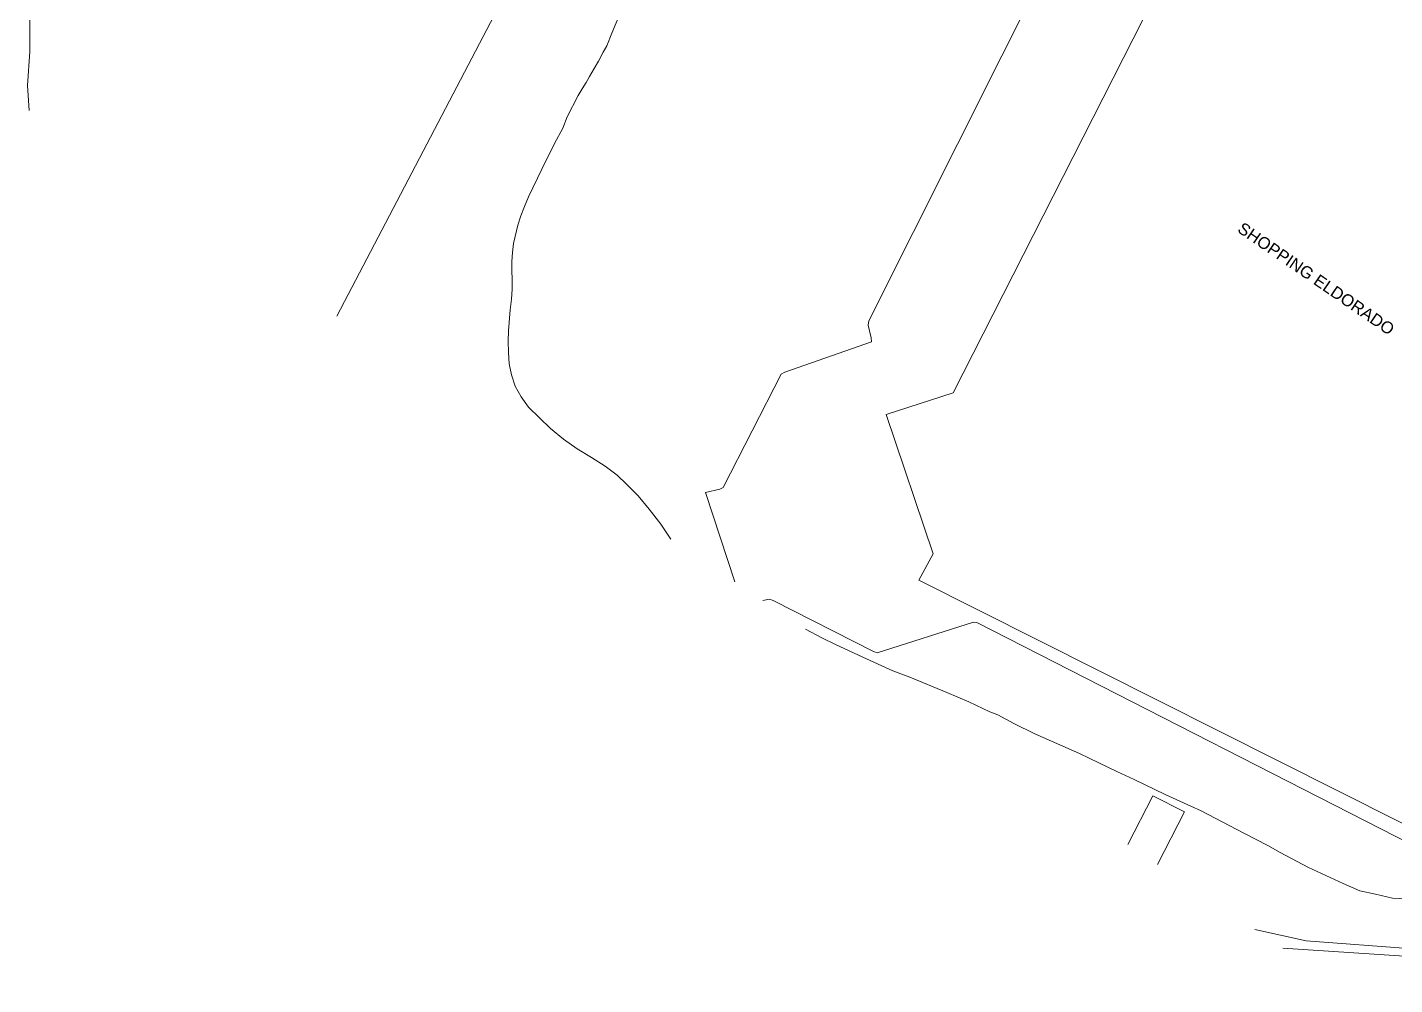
# Model space of a CAD drawing. Header units: metres. Extents: x 322294 to 7190115, y 7390841 to 10157759.
# Drawn here: x 322341.8 to 322572.3, y 7392773 to 7392934.4 of the extents above; entities that cross this region are included whole.
import ezdxf

# ---------------------------------------------------------------- set-up
doc = ezdxf.new("R2010")
doc.units = ezdxf.units.M
for name, color, linetype, lineweight in [('100_SIST_VIARIO_MEIO_FIO', 1, 'Continuous', 18), ('216_EDIF_NOTAVEL', 2, 'Continuous', 18), ('218_EDIF_NOTAVEL_TOP', 7, 'Continuous', 18), ('604_CURVA_INTERM', 7, 'Continuous', 18)]:
    doc.layers.add(name, color=color, linetype=linetype, lineweight=lineweight)
doc.styles.add('Style-Arial', font='arial.ttf', dxfattribs={"height": 1.75})

msp = doc.modelspace()

# ---------------------------------------------------------------- linework, layer by layer
at = {"layer": '100_SIST_VIARIO_MEIO_FIO', "flags": 128}
msp.add_lwpolyline([(322553.409, 7392779.142), (322606.394, 7392775.667), (322642.778, 7392772.991), (322644.985, 7392773.457), (322647.79, 7392774.97), (322649.267, 7392776.358), (322650.184, 7392777.888), (322651.06, 7392781.616), (322654.155, 7392825.307), (322655.253, 7392840.756), (322657.158, 7392852.452), (322659.966, 7392861.48), (322664.633, 7392872.759), (322681.896, 7392907.527), (322689.672, 7392923.238), (322689.731, 7392925.366), (322688.549, 7392928.171), (322686.578, 7392930.892), (322682.806, 7392932.866), (322663.962, 7392942.514)], dxfattribs=at)
at = {"layer": '216_EDIF_NOTAVEL', "flags": 128}
for points in [[(322575.491, 7392953.594), (322553.418, 7392964.618), (322552.001, 7392961.996), (322552.588, 7392959.191), (322527.521, 7392950.819), (322531.55, 7392939.133), (322497.823, 7392872.742), (322486.526, 7392869.143), (322494.468, 7392845.635), (322492.053, 7392841.167), (322583.032, 7392795.456)], [(322393.96, 7392885.694), (322426.213, 7392947.385)], [(322461.016, 7392840.884), (322456.095, 7392855.976), (322458.513, 7392856.504), (322459.071, 7392856.787), (322468.83, 7392875.94), (322469.46, 7392876.26), (322484.053, 7392881.386), (322484.028, 7392882.031), (322483.534, 7392884.198), (322483.637, 7392884.888), (322513.517, 7392944.536)], [(322513.517, 7392944.536), (322483.637, 7392884.888), (322483.534, 7392884.198), (322484.028, 7392882.031), (322484.053, 7392881.386), (322469.46, 7392876.26), (322468.83, 7392875.94), (322459.071, 7392856.787), (322458.513, 7392856.504), (322456.095, 7392855.976), (322461.016, 7392840.884)], [(322527.291, 7392796.595), (322531.502, 7392804.834), (322536.841, 7392802.105)]]:
    msp.add_lwpolyline(points, dxfattribs=at)
at = {"layer": '216_EDIF_NOTAVEL'}
for points in [[(322582.999, 7392792.571), (322501.818, 7392834.075), (322501.251, 7392834.111), (322485.037, 7392828.927), (322484.422, 7392829.138), (322467.514, 7392837.753), (322466.863, 7392837.998), (322465.732, 7392837.732)], [(322536.841, 7392802.105), (322532.31, 7392793.241)]]:
    msp.add_lwpolyline(points, dxfattribs=at)
at = {"layer": '604_CURVA_INTERM', "flags": 128}
for points, elevation in [([(322450.254, 7392848.075), (322448.563, 7392850.647), (322446.588, 7392853.13), (322444.723, 7392855.383), (322442.765, 7392857.382), (322441.216, 7392858.876), (322439.203, 7392860.385), (322436.868, 7392861.882), (322434.443, 7392863.325), (322432.17, 7392864.961), (322429.964, 7392866.756), (322426.25, 7392870.379), (322424.996, 7392872.114), (322424.035, 7392873.917), (322423.392, 7392875.803), (322423.025, 7392877.664), (322422.893, 7392879.573), (322422.842, 7392881.48), (322422.867, 7392883.239), (322423.19, 7392886.787), (322423.402, 7392888.558), (322423.494, 7392890.25), (322423.492, 7392891.868), (322423.451, 7392893.415), (322423.447, 7392894.916), (322423.534, 7392896.453), (322423.713, 7392897.936), (322424.435, 7392901.031), (322424.957, 7392902.612), (322425.572, 7392904.175), (322426.265, 7392905.799), (322428.48, 7392910.499), (322430.615, 7392914.831), (322432.072, 7392917.416), (322432.798, 7392919.281), (322434.609, 7392922.883), (322435.329, 7392924.035), (322435.955, 7392925.083), (322436.541, 7392926.123), (322437.333, 7392927.463), (322438.041, 7392928.696), (322438.825, 7392930.177), (322439.451, 7392931.254), (322440.296, 7392933.428), (322441.739, 7392936.878)], 724), ([(322342.221, 7392935.914), (322342.183, 7392930.326), (322341.78, 7392924.564), (322342.07, 7392920.37)], 723), ([(322575.189, 7392787.379), (322571.923, 7392787.575), (322569.036, 7392788.264), (322566.39, 7392788.793), (322563.576, 7392790.057), (322557.738, 7392792.742), (322552.948, 7392795.296), (322550.875, 7392796.43), (322546.861, 7392798.536), (322539.671, 7392802.276), (322537.894, 7392803.109), (322533.577, 7392805.062), (322528.323, 7392807.585), (322525.407, 7392808.91), (322522.415, 7392810.392), (322519.138, 7392811.942), (322511.625, 7392815.263), (322508.064, 7392817.008), (322505.357, 7392818.466), (322504.046, 7392819.005), (322500.466, 7392820.665), (322496.76, 7392822.236), (322490.529, 7392824.805), (322487.692, 7392825.92), (322482.622, 7392828.2), (322478.016, 7392830.33), (322475.707, 7392831.471), (322472.967, 7392832.898)], 724), ([(322548.676, 7392782.304), (322557.346, 7392780.404), (322575.29, 7392779.057)], 723)]:
    msp.add_lwpolyline(points, dxfattribs=dict(at, elevation=elevation))

# ---------------------------------------------------------------- texts
at = {"layer": '218_EDIF_NOTAVEL_TOP', "style": 'Style-Arial'}
msp.add_text('SHOPPING ELDORADO', height=2, rotation=325.56883, dxfattribs=at).set_placement((322545.595, 7392900.015))

doc.saveas('drawing.dxf')
